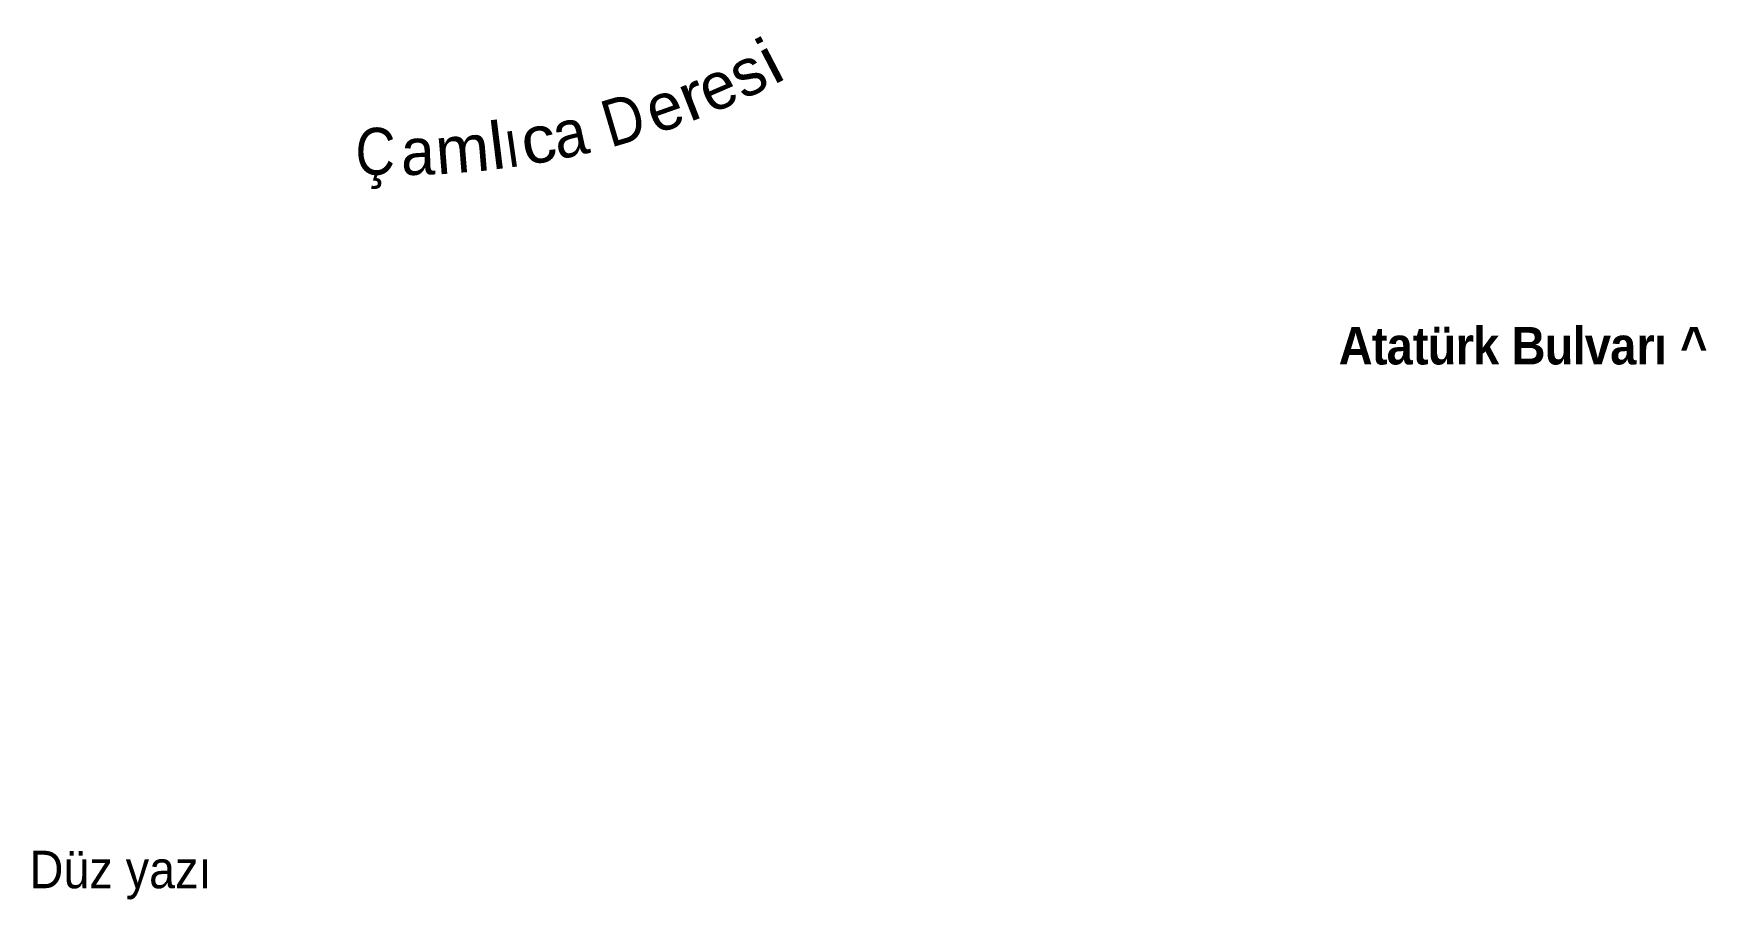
# Model space of a CAD drawing. Header units: metres. Extents: x 100.1 to 164.1, y 19.6 to 52.6.
import ezdxf

# ---------------------------------------------------------------- set-up
doc = ezdxf.new("R2010")
doc.units = ezdxf.units.M
doc.layers.add('Yazı', color=155, linetype='Continuous', lineweight=25, true_color=0x2f6fb0)
doc.styles.add('KENTOS_ARIMO_B', font='arialbd.ttf')
doc.styles.get("Standard").update_dxf_attribs({"font": 'arial.ttf'})

# ---------------------------------------------------------------- blocks, each defined once
blk = doc.blocks.new('*U1')
at = {"color": 0}
for s, rotation, width, p in [('Ç', 346.09652, 0.841, (11.538, -5.358)), ('i', 14.97761, 1.148, (27.868, -5.505)), ('a', 348.95046, 0.93, (13.267, -5.782)), ('l', 354.53553, 1.058, (16.694, -6.328)), ('e', 10.87982, 0.964, (25.277, -6.064)), ('s', 13.28043, 0.974, (26.621, -5.805)), ('m', 352.09471, 0.992, (14.603, -6.053)), ('ı', 355.69452, 0.795, (17.283, -6.385)), ('c', 357.47433, 1.052, (17.961, -6.441)), ('a', 359.87494, 0.93, (19.236, -6.498)), ('D', 3.97051, 0.856, (21.286, -6.487)), ('e', 6.82445, 0.964, (23.061, -6.359)), ('r', 8.85213, 1.114, (24.424, -6.192))]:
    blk.add_text(s, height=1.79, rotation=rotation, dxfattribs=dict(at, width=width)).set_placement(p)
blk = doc.blocks.new('*U2')
at = {"color": 0, "style": 'KENTOS_ARIMO_B', "width": 0.9}
for s, height, p in [('A', 1.4316, (0, 0)), ('t', 1.4316, (1.2672, 0)), ('t', 1.4316, (2.8332, 0)), ('ü', 1.4316, (3.3984, 0)), ('k', 1.4316, (5.1336, 0)), ('B', 1.4316, (6.6024, 0)), ('l', 1.4316, (8.937, 0)), ('^ ', 1.43164, (13.041, 0)), ('a', 1.4316, (1.8324, 0)), ('r', 1.4316, (4.4658, 0)), ('u', 1.4316, (7.8696, 0)), ('v', 1.4316, (9.4032, 0)), ('a', 1.4316, (10.3716, 0)), ('r', 1.4316, (11.3724, 0)), ('ı', 1.4316, (12.0402, 0))]:
    blk.add_text(s, height=height, dxfattribs=at).set_placement(p)

msp = doc.modelspace()

# ---------------------------------------------------------------- block references
at = {"layer": 'Yazı', "color": 155, "true_color": 0x2f6fb0, "rotation": 12.5}
msp.add_blockref('*U1', (100, 50), dxfattribs=at)
at = {"layer": 'Yazı'}
msp.add_blockref('*U2', (150, 40), dxfattribs=at)

# ---------------------------------------------------------------- texts
at = {"layer": 'Yazı', "width": 0.893}
msp.add_text('Düz yazı', height=1.4316, dxfattribs=at).set_placement((100, 20))

doc.saveas('drawing.dxf')
